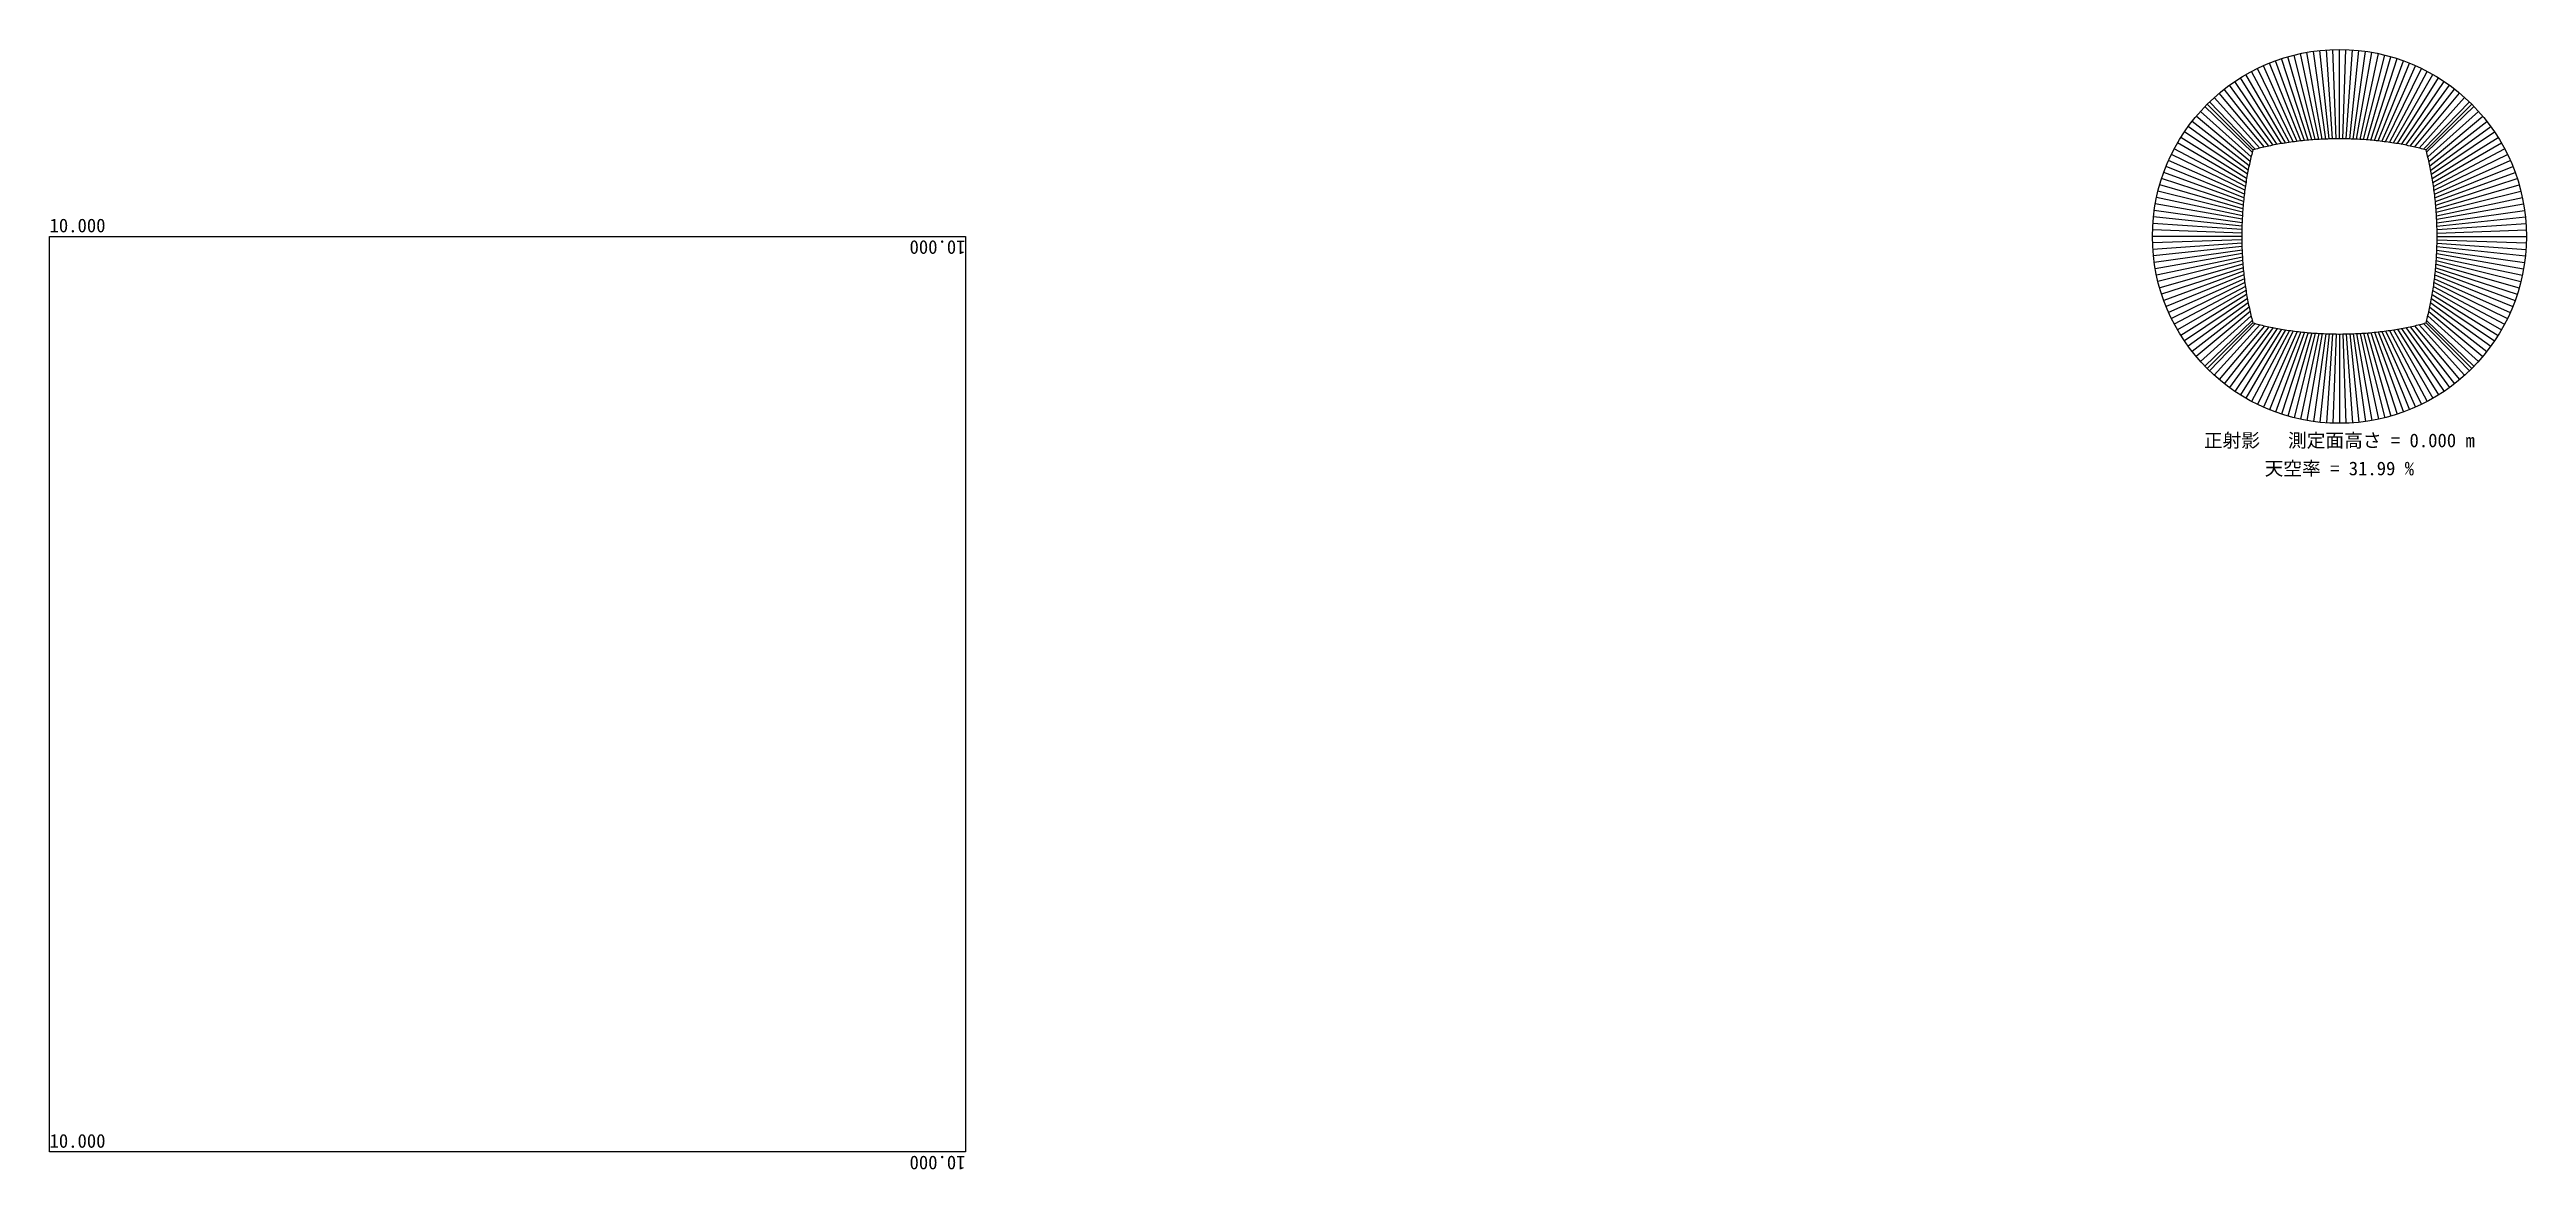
# Model space of a CAD drawing. Units: millimetres at full size, sheet at 1:100. Extents: x -9429 to 23684, y -9848 to 5133.
import ezdxf
from ezdxf.enums import TextEntityAlignment as Align

# ---------------------------------------------------------------- set-up
doc = ezdxf.new("R2010")
doc.units = ezdxf.units.MM
doc.header["$LTSCALE"] = 100
doc.layers.add('0-0', color=4, linetype='Continuous')
doc.styles.add('ＭＳ ゴシック', font='')
doc.styles.get('ＭＳ ゴシック').set_extended_font_data('MS Gothic')

msp = doc.modelspace()

# ---------------------------------------------------------------- linework, layer by layer
at = {"layer": '0-0'}
for p, q in [((20716.9, 3915.1), (20328.6, 4981.9)), ((20765.5, 3919.6), (20411.1, 5010.3)), ((20813.5, 3923.6), (20494.6, 5035.8)), ((20860.9, 3927.1), (20578.9, 5058.4)), ((20907.9, 3930.1), (20663.9, 5078)), ((20954.5, 3932.5), (20749.6, 5094.7)), ((21000.7, 3934.5), (20835.7, 5108.3)), ((21046.7, 3936.1), (20922.4, 5119)), ((21092.5, 3937.1), (21009.3, 5126.6)), ((21138.1, 3937.8), (21096.4, 5131.1)), ((21183.7, 3938), (21183.7, 5132.7)), ((21229.3, 3937.8), (21270.9, 5131.1)), ((21274.9, 3937.1), (21358.1, 5126.6)), ((21320.7, 3936.1), (21445, 5119)), ((21366.6, 3934.5), (21531.6, 5108.3)), ((21412.9, 3932.5), (21617.8, 5094.7)), ((21459.4, 3930.1), (21703.5, 5078)), ((21506.4, 3927.1), (21788.5, 5058.4)), ((21553.9, 3923.6), (21872.8, 5035.8)), ((21601.8, 3919.6), (21956.2, 5010.3)), ((21650.4, 3915.1), (22038.7, 4981.9)), ((20296.9, 3853.1), (19714.2, 4655.2)), ((20353.2, 3863.9), (19785.7, 4705.2)), ((20408.2, 3873.6), (19858.9, 4752.8)), ((20462.1, 3882.5), (19933.7, 4797.7)), ((20514.9, 3890.4), (20010, 4840)), ((20566.7, 3897.6), (20087.7, 4879.6)), ((20617.6, 3904.1), (20166.8, 4916.5)), ((20667.6, 3909.9), (20247.2, 4950.6)), ((21699.7, 3909.9), (22120.2, 4950.6)), ((21749.8, 3904.1), (22200.5, 4916.5)), ((21800.7, 3897.6), (22279.6, 4879.6)), ((21852.5, 3890.4), (22357.4, 4840)), ((21905.3, 3882.5), (22433.7, 4797.7)), ((21959.1, 3873.6), (22508.5, 4752.8)), ((22014.2, 3863.9), (22581.7, 4705.2)), ((22070.4, 3853.1), (22653.1, 4655.2)), ((20002.4, 3696.3), (19325.8, 4305.5)), ((20018.1, 3758.2), (19385.3, 4369.3)), ((20058.1, 3798.2), (19447, 4431)), ((20120, 3814), (19510.8, 4490.5)), ((20180.4, 3828.3), (19576.7, 4547.8)), ((20239.4, 3841.3), (19644.5, 4602.7)), ((22128, 3841.3), (22722.8, 4602.7)), ((22186.9, 3828.3), (22790.6, 4547.8)), ((22247.3, 3814), (22856.5, 4490.5)), ((22309.3, 3798.2), (22920.3, 4431)), ((22349.3, 3758.2), (22982, 4369.3)), ((22365, 3696.3), (23041.5, 4305.5)), ((19952.4, 3463.1), (19111.1, 4030.6)), ((19963.2, 3519.4), (19161.1, 4102.1)), ((19975, 3577), (19213.6, 4171.8)), ((19988, 3635.9), (19268.6, 4239.6)), ((22379.3, 3635.9), (23098.8, 4239.6)), ((22392.3, 3577), (23153.7, 4171.8)), ((22404.2, 3519.4), (23206.2, 4102.1)), ((22414.9, 3463.1), (23256.3, 4030.6)), ((19912.2, 3198.7), (18899.8, 3649.5)), ((19918.7, 3249.6), (18936.7, 3728.6)), ((19925.9, 3301.4), (18976.3, 3806.3)), ((19933.9, 3354.2), (19018.6, 3882.7)), ((19942.7, 3408.1), (19063.6, 3957.5)), ((22424.7, 3408.1), (23303.8, 3957.5)), ((22433.5, 3354.2), (23348.7, 3882.7)), ((22441.5, 3301.4), (23391, 3806.3)), ((22448.7, 3249.6), (23430.7, 3728.6)), ((22455.1, 3198.7), (23467.5, 3649.5)), ((19892.7, 3002.8), (18780.5, 3321.7)), ((19896.7, 3050.8), (18806, 3405.2)), ((19901.2, 3099.4), (18834.4, 3487.7)), ((19906.4, 3148.7), (18865.7, 3569.2)), ((22460.9, 3148.7), (23501.6, 3569.2)), ((22466.1, 3099.4), (23532.9, 3487.7)), ((22470.7, 3050.8), (23561.3, 3405.2)), ((22474.6, 3002.8), (23586.8, 3321.7)), ((19881.8, 2815.6), (18708, 2980.6)), ((19883.8, 2861.9), (18721.7, 3066.8)), ((19886.3, 2908.4), (18738.3, 3152.4)), ((19889.2, 2955.4), (18757.9, 3237.5)), ((22478.1, 2955.4), (23609.4, 3237.5)), ((22481.1, 2908.4), (23629, 3152.4)), ((22483.5, 2861.9), (23645.7, 3066.8)), ((22485.5, 2815.6), (23659.3, 2980.6)), ((19878.5, 2678.2), (18685.2, 2719.9)), ((19879.2, 2723.9), (18689.8, 2807)), ((19880.3, 2769.6), (18697.4, 2894)), ((22487.1, 2769.6), (23670, 2894)), ((22488.2, 2723.9), (23677.6, 2807)), ((22488.8, 2678.2), (23682.2, 2719.9)), ((19878.3, 2632.7), (18683.7, 2632.7)), ((19878.5, 2587.1), (18685.2, 2545.4)), ((19879.2, 2541.4), (18689.8, 2458.3)), ((19880.3, 2495.7), (18697.4, 2371.3)), ((19881.8, 2449.7), (18708, 2284.7)), ((19883.8, 2403.5), (18721.7, 2198.5)), ((19886.3, 2356.9), (18738.3, 2112.9)), ((22481.1, 2356.9), (23629, 2112.9)), ((22483.5, 2403.5), (23645.7, 2198.5)), ((22485.5, 2449.7), (23659.3, 2284.7)), ((22487.1, 2495.7), (23670, 2371.3)), ((22488.2, 2541.4), (23677.6, 2458.3)), ((22488.8, 2587.1), (23682.2, 2545.4)), ((22489, 2632.7), (23683.7, 2632.7)), ((19889.2, 2309.9), (18757.9, 2027.8)), ((19892.7, 2262.5), (18780.5, 1943.6)), ((19896.7, 2214.5), (18806, 1860.1)), ((19901.2, 2165.9), (18834.4, 1777.6)), ((19906.4, 2116.6), (18865.7, 1696.1)), ((19912.2, 2066.6), (18899.8, 1615.8)), ((19918.7, 2015.7), (18936.7, 1536.7)), ((22448.7, 2015.7), (23430.7, 1536.7)), ((22455.1, 2066.6), (23467.5, 1615.8)), ((22460.9, 2116.6), (23501.6, 1696.1)), ((22466.1, 2165.9), (23532.9, 1777.6)), ((22470.7, 2214.5), (23561.3, 1860.1)), ((22474.6, 2262.5), (23586.8, 1943.6)), ((22478.1, 2309.9), (23609.4, 2027.8)), ((19925.9, 1963.9), (18976.3, 1459)), ((19933.9, 1911.1), (19018.6, 1382.7)), ((19942.7, 1857.2), (19063.6, 1307.9)), ((19952.4, 1802.2), (19111.1, 1234.7)), ((19963.2, 1745.9), (19161.1, 1163.2)), ((19975, 1688.3), (19213.6, 1093.5)), ((22392.3, 1688.3), (23153.7, 1093.5)), ((22404.2, 1745.9), (23206.2, 1163.2)), ((22414.9, 1802.2), (23256.3, 1234.7)), ((22424.7, 1857.2), (23303.8, 1307.9)), ((22433.5, 1911.1), (23348.7, 1382.7)), ((22441.5, 1963.9), (23391, 1459)), ((19988, 1629.4), (19268.6, 1025.7)), ((20002.4, 1569), (19325.8, 959.8)), ((20018.1, 1507.1), (19385.3, 896)), ((20058.1, 1467.1), (19447, 834.3)), ((20120, 1451.3), (19510.8, 774.8)), ((20180.4, 1437), (19576.7, 717.5)), ((20239.4, 1424), (19644.5, 662.6)), ((20296.9, 1412.2), (19714.2, 610.1)), ((20353.2, 1401.4), (19785.7, 560.1)), ((20408.2, 1391.7), (19858.9, 512.5)), ((20462.1, 1382.8), (19933.7, 467.6)), ((20514.9, 1374.9), (20010, 425.3)), ((20566.7, 1367.7), (20087.7, 385.7)), ((20617.6, 1361.2), (20166.8, 348.8)), ((20667.6, 1355.4), (20247.2, 314.7)), ((20716.9, 1350.2), (20328.6, 283.4)), ((20765.5, 1345.7), (20411.1, 255)), ((20813.5, 1341.7), (20494.6, 229.5)), ((20860.9, 1338.2), (20578.9, 206.9)), ((20907.9, 1335.2), (20663.9, 187.3)), ((20954.5, 1332.8), (20749.6, 170.6)), ((21000.7, 1330.8), (20835.7, 157)), ((21046.7, 1329.2), (20922.4, 146.3)), ((21092.5, 1328.2), (21009.3, 138.7)), ((21138.1, 1327.5), (21096.4, 134.2)), ((21183.7, 1327.3), (21183.7, 132.7)), ((21229.3, 1327.5), (21270.9, 134.2)), ((21274.9, 1328.2), (21358.1, 138.7)), ((21320.7, 1329.2), (21445, 146.3)), ((21366.6, 1330.8), (21531.6, 157)), ((21412.9, 1332.8), (21617.8, 170.6)), ((21459.4, 1335.2), (21703.5, 187.3)), ((21506.4, 1338.2), (21788.5, 206.9)), ((21553.9, 1341.7), (21872.8, 229.5)), ((21601.8, 1345.7), (21956.2, 255)), ((21650.4, 1350.2), (22038.7, 283.4)), ((21699.7, 1355.4), (22120.2, 314.7)), ((21749.8, 1361.2), (22200.5, 348.8)), ((21800.7, 1367.7), (22279.6, 385.7)), ((21852.5, 1374.9), (22357.4, 425.3)), ((21905.3, 1382.8), (22433.7, 467.6)), ((21959.1, 1391.7), (22508.5, 512.5)), ((22014.2, 1401.4), (22581.7, 560.1)), ((22070.4, 1412.2), (22653.1, 610.1)), ((22128, 1424), (22722.8, 662.6)), ((22186.9, 1437), (22790.6, 717.5)), ((22247.3, 1451.3), (22856.5, 774.8)), ((22309.3, 1467.1), (22920.3, 834.3)), ((22349.3, 1507.1), (22982, 896)), ((22365, 1569), (23041.5, 959.8)), ((22379.3, 1629.4), (23098.8, 1025.7))]:
    msp.add_line(p, q, dxfattribs=at)
at = {"layer": '0-0', "color": 7}
for p, q in [((19415.9, 4400.4), (20026.5, 3789.8)), ((22951.4, 4400.4), (22340.8, 3789.8)), ((19415.9, 864.9), (20026.5, 1475.5)), ((22951.4, 864.9), (22340.8, 1475.5))]:
    msp.add_line(p, q, dxfattribs=at)
for points in [[(20026.5, 3789.8), (20021.1, 3769.7), (20015.7, 3749.3), (20010.4, 3728.6), (20005.1, 3707.6), (19999.9, 3686.3), (19994.7, 3664.8), (19989.6, 3643), (19984.6, 3620.9), (19979.6, 3598.5), (19974.8, 3575.9), (19970, 3552.9), (19965.2, 3529.8), (19960.6, 3506.3), (19956, 3482.6), (19951.6, 3458.6), (19947.2, 3434.3), (19943, 3409.8), (19938.8, 3385), (19934.8, 3360), (19930.8, 3334.8), (19927, 3309.3), (19923.3, 3283.6), (19919.7, 3257.7), (19916.3, 3231.5), (19913, 3205.2), (19909.8, 3178.6), (19906.7, 3151.8), (19903.8, 3124.9), (19901.1, 3097.8), (19898.5, 3070.5), (19896, 3043), (19893.7, 3015.4), (19891.5, 2987.6), (19889.5, 2959.7), (19887.7, 2931.7), (19886, 2903.6), (19884.5, 2875.4), (19883.1, 2847), (19881.9, 2818.6)], [(20310, 3855.7), (20286.6, 3851.1), (20263.4, 3846.4), (20240.5, 3841.6), (20217.8, 3836.7), (20195.4, 3831.7), (20173.3, 3826.7), (20151.5, 3821.6), (20130, 3816.4), (20108.7, 3811.2), (20087.8, 3805.9), (20067.1, 3800.6), (20046.7, 3795.2), (20026.5, 3789.8)], [(21369.6, 3934.4), (21341.2, 3935.4), (21312.6, 3936.3), (21284, 3937), (21255.4, 3937.5), (21226.7, 3937.8), (21198, 3938), (21169.3, 3938), (21140.6, 3937.8), (21112, 3937.5), (21083.3, 3937), (21054.7, 3936.3), (21026.2, 3935.4), (20997.7, 3934.4), (20969.3, 3933.2), (20941, 3931.9), (20912.7, 3930.3), (20884.6, 3928.7), (20856.6, 3926.8), (20828.7, 3924.8), (20800.9, 3922.6), (20773.3, 3920.3), (20745.9, 3917.9), (20718.6, 3915.2), (20691.4, 3912.5), (20664.5, 3909.6), (20637.7, 3906.5), (20611.2, 3903.3), (20584.8, 3900), (20558.7, 3896.6), (20532.7, 3893), (20507, 3889.3), (20481.5, 3885.5), (20456.3, 3881.6), (20431.3, 3877.5), (20406.5, 3873.4), (20382, 3869.1), (20357.8, 3864.7), (20333.8, 3860.3), (20310, 3855.7)], [(22340.8, 3789.8), (22320.7, 3795.2), (22300.3, 3800.6), (22279.6, 3805.9), (22258.6, 3811.2), (22237.4, 3816.4), (22215.8, 3821.6), (22194, 3826.7), (22171.9, 3831.7), (22149.5, 3836.7), (22126.9, 3841.6), (22104, 3846.4), (22080.8, 3851.1), (22057.3, 3855.7), (22033.6, 3860.3), (22009.6, 3864.7), (21985.3, 3869.1), (21960.8, 3873.4), (21936.1, 3877.5), (21911.1, 3881.6), (21885.8, 3885.5), (21860.3, 3889.3), (21834.6, 3893), (21808.7, 3896.6), (21782.5, 3900), (21756.2, 3903.3), (21729.6, 3906.5), (21702.9, 3909.6), (21675.9, 3912.5), (21648.8, 3915.2), (21621.5, 3917.9), (21594, 3920.3), (21566.4, 3922.6), (21538.7, 3924.8), (21510.8, 3926.8), (21482.8, 3928.7), (21454.6, 3930.3), (21426.4, 3931.9), (21398.1, 3933.2), (21369.6, 3934.4)], [(22406.8, 3506.3), (22402.1, 3529.8), (22397.4, 3552.9), (22392.6, 3575.9), (22387.7, 3598.5), (22382.7, 3620.9), (22377.7, 3643), (22372.6, 3664.8), (22367.4, 3686.3), (22362.2, 3707.6), (22356.9, 3728.6), (22351.6, 3749.3), (22346.2, 3769.7), (22340.8, 3789.8)], [(22485.4, 2446.7), (22486.5, 2475.2), (22487.3, 2503.7), (22488, 2532.3), (22488.5, 2561), (22488.9, 2589.6), (22489, 2618.3), (22489, 2647), (22488.9, 2675.7), (22488.5, 2704.3), (22488, 2733), (22487.3, 2761.6), (22486.5, 2790.1), (22485.4, 2818.6), (22484.2, 2847), (22482.9, 2875.4), (22481.4, 2903.6), (22479.7, 2931.7), (22477.8, 2959.7), (22475.8, 2987.6), (22473.7, 3015.4), (22471.4, 3043), (22468.9, 3070.5), (22466.3, 3097.8), (22463.5, 3124.9), (22460.6, 3151.8), (22457.6, 3178.6), (22454.4, 3205.2), (22451.1, 3231.5), (22447.6, 3257.7), (22444, 3283.6), (22440.3, 3309.3), (22436.5, 3334.8), (22432.6, 3360), (22428.5, 3385), (22424.4, 3409.8), (22420.1, 3434.3), (22415.8, 3458.6), (22411.3, 3482.6), (22406.8, 3506.3)], [(19881.9, 2818.6), (19880.9, 2790.1), (19880, 2761.6), (19879.3, 2733), (19878.8, 2704.3), (19878.5, 2675.7), (19878.3, 2647), (19878.3, 2618.3), (19878.5, 2589.6), (19878.8, 2561), (19879.3, 2532.3), (19880, 2503.7), (19880.9, 2475.2), (19881.9, 2446.7), (19883.1, 2418.3), (19884.5, 2389.9), (19886, 2361.7), (19887.7, 2333.6), (19889.5, 2305.6), (19891.5, 2277.7), (19893.7, 2249.9), (19896, 2222.3), (19898.5, 2194.8), (19901.1, 2167.5), (19903.8, 2140.4), (19906.7, 2113.5), (19909.8, 2086.7), (19913, 2060.1), (19916.3, 2033.8), (19919.7, 2007.6), (19923.3, 1981.7), (19927, 1956), (19930.8, 1930.5), (19934.8, 1905.3), (19938.8, 1880.3), (19943, 1855.5), (19947.2, 1831), (19951.6, 1806.7), (19956, 1782.8), (19960.6, 1759)], [(22340.8, 1475.5), (22346.2, 1495.6), (22351.6, 1516), (22356.9, 1536.7), (22362.2, 1557.7), (22367.4, 1579), (22372.6, 1600.5), (22377.7, 1622.3), (22382.7, 1644.4), (22387.7, 1666.8), (22392.6, 1689.4), (22397.4, 1712.4), (22402.1, 1735.6), (22406.8, 1759), (22411.3, 1782.8), (22415.8, 1806.7), (22420.1, 1831), (22424.4, 1855.5), (22428.5, 1880.3), (22432.6, 1905.3), (22436.5, 1930.5), (22440.3, 1956), (22444, 1981.7), (22447.6, 2007.6), (22451.1, 2033.8), (22454.4, 2060.1), (22457.6, 2086.7), (22460.6, 2113.5), (22463.5, 2140.4), (22466.3, 2167.5), (22468.9, 2194.8), (22471.4, 2222.3), (22473.7, 2249.9), (22475.8, 2277.7), (22477.8, 2305.6), (22479.7, 2333.6), (22481.4, 2361.7), (22482.9, 2389.9), (22484.2, 2418.3), (22485.4, 2446.7)], [(19960.6, 1759), (19965.2, 1735.6), (19970, 1712.4), (19974.8, 1689.4), (19979.6, 1666.8), (19984.6, 1644.4), (19989.6, 1622.3), (19994.7, 1600.5), (19999.9, 1579), (20005.1, 1557.7), (20010.4, 1536.7), (20015.7, 1516), (20021.1, 1495.6), (20026.5, 1475.5)], [(20026.5, 1475.5), (20046.7, 1470.1), (20067.1, 1464.7), (20087.8, 1459.4), (20108.7, 1454.1), (20130, 1448.9), (20151.5, 1443.7), (20173.3, 1438.6), (20195.4, 1433.6), (20217.8, 1428.6), (20240.5, 1423.7), (20263.4, 1418.9), (20286.6, 1414.2), (20310, 1409.6), (20333.8, 1405), (20357.8, 1400.6), (20382, 1396.2), (20406.5, 1391.9), (20431.3, 1387.8), (20456.3, 1383.7), (20481.5, 1379.8), (20507, 1376), (20532.7, 1372.3), (20558.7, 1368.7), (20584.8, 1365.3), (20611.2, 1362), (20637.7, 1358.8), (20664.5, 1355.7), (20691.4, 1352.8), (20718.6, 1350.1), (20745.9, 1347.4), (20773.3, 1345), (20800.9, 1342.7), (20828.7, 1340.5), (20856.6, 1338.5), (20884.6, 1336.6), (20912.7, 1335), (20941, 1333.4), (20969.3, 1332.1), (20997.7, 1330.9)], [(20997.7, 1330.9), (21026.2, 1329.9), (21054.7, 1329), (21083.3, 1328.3), (21112, 1327.8), (21140.6, 1327.5), (21169.3, 1327.3), (21198, 1327.3), (21226.7, 1327.5), (21255.4, 1327.8), (21284, 1328.3), (21312.6, 1329), (21341.2, 1329.9), (21369.6, 1330.9), (21398.1, 1332.1), (21426.4, 1333.4), (21454.6, 1335), (21482.8, 1336.6), (21510.8, 1338.5), (21538.7, 1340.5), (21566.4, 1342.7), (21594, 1345), (21621.5, 1347.4), (21648.8, 1350.1), (21675.9, 1352.8), (21702.9, 1355.7), (21729.6, 1358.8), (21756.2, 1362), (21782.5, 1365.3), (21808.7, 1368.7), (21834.6, 1372.3), (21860.3, 1376), (21885.8, 1379.8), (21911.1, 1383.7), (21936.1, 1387.8), (21960.8, 1391.9), (21985.3, 1396.2), (22009.6, 1400.6), (22033.6, 1405), (22057.3, 1409.6)], [(22057.3, 1409.6), (22080.8, 1414.2), (22104, 1418.9), (22126.9, 1423.7), (22149.5, 1428.6), (22171.9, 1433.6), (22194, 1438.6), (22215.8, 1443.7), (22237.4, 1448.9), (22258.6, 1454.1), (22279.6, 1459.4), (22300.3, 1464.7), (22320.7, 1470.1), (22340.8, 1475.5)]]:
    msp.add_lwpolyline(points, dxfattribs=at)
msp.add_lwpolyline([(-9428.6, 2632.7), (2816.3, 2632.7), (2816.3, -9612.2), (-9428.6, -9612.2)], close=True, dxfattribs=at)
msp.add_circle((21183.7, 2632.7), 2500, dxfattribs=at)

# ---------------------------------------------------------------- texts
at = {"layer": '0-0', "color": 2, "style": 'ＭＳ ゴシック'}
for p in [(-9428.6, 2632.7), (-9428.6, -9612.2)]:
    msp.add_text('10.000', height=183.3, dxfattribs=at).set_placement(p, align=Align.BOTTOM_LEFT)
for p in [(2816.3, 2632.7), (2816.3, -9612.2)]:
    msp.add_text('10.000', height=183.3, rotation=180, dxfattribs=at).set_placement(p, align=Align.BOTTOM_LEFT)
at = {"layer": '0-0', "style": 'ＭＳ ゴシック'}
for s, p in [('正射影 \u3000測定面高さ = 0.000 m', (19371.2, -242.3)), ('天空率 = 31.99 %', (20183.7, -617.3))]:
    msp.add_text(s, height=183.3, dxfattribs=at).set_placement(p, align=Align.BOTTOM_LEFT)

doc.saveas('drawing.dxf')
